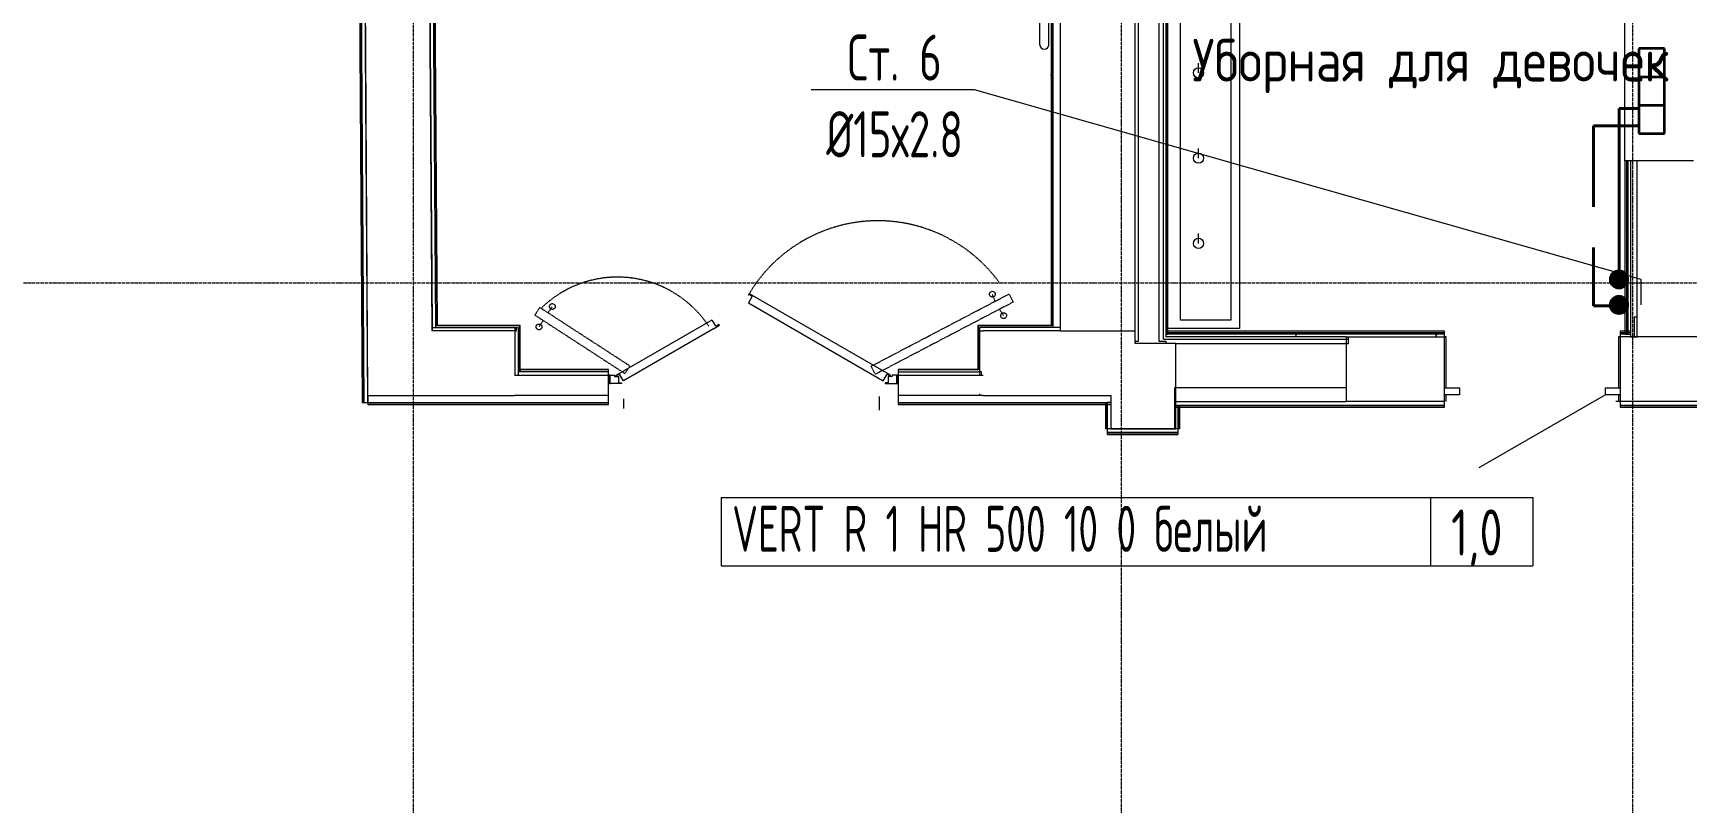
# Model space of a CAD drawing. Header units: millimetres. Extents: x -3929 to 624051, y 52832 to 514950.
# Drawn here: x 172427 to 182125, y 333822 to 338339 of the extents above; entities that cross this region are included whole.
import ezdxf
from ezdxf import colors
from ezdxf.entities.mleader import LeaderData, LeaderLine
from ezdxf.enums import TextEntityAlignment as Align
from ezdxf.math import Vec2, Vec3

# ---------------------------------------------------------------- set-up
doc = ezdxf.new("R2010")
doc.units = ezdxf.units.MM
for name, pattern in [('ADSK_Линия сетки', [25, 20, -2.5, 0, -2.5]), ('ADSK_Штриховая_ш2 п1', [3, 2, -1]), ('ADSK_Штриховая_ш3 п1_5', [4.5, 3, -1.5]), ('Hidden', [7.14375, 4.7625, -2.38125])]:
    doc.linetypes.add(name, pattern=pattern)
for name, color, linetype, lineweight in [('Двери', 7, 'Continuous', 9), ('Марки помещений', 7, 'Continuous', 20), ('ОВ-О-Оборудование', 32, 'Continuous', 35), ('ОВ-ТЕКСТ', 7, 'Continuous', 25), ('Оси', 253, 'Continuous', 9), ('Перекрытие', 7, 'Continuous', 18), ('Сантехника', 7, 'Continuous', 18), ('Стены внутренние', 7, 'Continuous', 18), ('Стены наружные', 7, 'Continuous', 18), ('Стены несущие', 7, 'Continuous', 30), ('Стены отделка', 7, 'Continuous', 30), ('Стены перегородки', 7, 'Continuous', 30), ('Стены штриховка', 7, 'Continuous', 9)]:
    doc.layers.add(name, color=color, linetype=linetype, lineweight=lineweight)
doc.layers.add('Линии', color=7, linetype='Continuous', lineweight=9, true_color=0x00a600)
for name, color, linetype in [('ПРИБОРЫ', 3, 'Continuous'), ('статистика приборов', 252, 'Continuous'), ('стояки', 7, 'Continuous')]:
    doc.layers.add(name, color=color, linetype=linetype)
doc.layers.add('т11.1', color=1, linetype='Continuous', true_color=0xff0000)
doc.layers.add('т21.1', color=5, linetype='Continuous', true_color=0x0000ff)
doc.styles.add('GOST Common_2', font='GOST_Common.ttf', dxfattribs={"width": 0.9, "height": 250})
doc.styles.add('СТИЛЬ', font='simplex.shx', dxfattribs={"width": 0.65})

# ---------------------------------------------------------------- blocks, each defined once
blk = doc.blocks.new('*U2933')
at = {"layer": 'ОВ-О-Оборудование', "color": 32, "ltscale": 0.1, "true_color": 0xcd6928}
for p, q in [((250, 75), (-250, 75)), ((-250, 75), (-250, -75)), ((-83.3, 75), (-83.3, -75)), ((83.3, 75), (83.3, -75)), ((250, -75), (250, 75)), ((-250, -75), (250, -75))]:
    blk.add_line(p, q, dxfattribs=at)
blk = doc.blocks.new('3 этаж')
at = {"layer": 'Двери', "color": 253, "lineweight": 0}
for p, q in [((367367.9, -73407.1), (367365.7, -73411)), ((367365.7, -73411), (367383, -73421)), ((368193.2, -73883.6), (367367.9, -73407.1)), ((367383, -73421), (367360.5, -73460)), ((367360.5, -73460), (368151.2, -73916.5)), ((366585.2, -73883.6), (367148.2, -73558.6)), ((367148.2, -73558.6), (367150.4, -73562.5)), ((367170.4, -73597.1), (367150.4, -73562.5)), ((367155.6, -73611.5), (367190.2, -73591.5)), ((367187.7, -73587.1), (367170.4, -73597.1)), ((367190.2, -73591.5), (367187.7, -73587.1)), ((367155.6, -73611.5), (366627.3, -73916.5)), ((366539.2, -73933.6), (366539.2, -73883.6)), ((366539.2, -73883.6), (366575.4, -73883.6)), ((366549.2, -73883.6), (366539.2, -73883.6)), ((366539.2, -73883.6), (366539.2, -73933.6)), ((366549.2, -73933.6), (366549.2, -73883.6)), ((366575.4, -73883.6), (366575.4, -73889.1)), ((366577.9, -73891.6), (366599.2, -73891.6)), ((366587.5, -73887.5), (366585.2, -73883.6)), ((366604.8, -73877.5), (366587.5, -73887.5)), ((366599.2, -73891.6), (366599.2, -73927.1)), ((366627.3, -73916.5), (366604.8, -73877.5)), ((368151.2, -73916.5), (368173.7, -73877.5)), ((368173.7, -73877.5), (368191, -73887.5)), ((368179.2, -73891.6), (368179.2, -73927.1)), ((368200.6, -73891.6), (368179.2, -73891.6)), ((368191, -73887.5), (368193.2, -73883.6)), ((368203.1, -73883.6), (368203.1, -73889.1)), ((368239.2, -73883.6), (368203.1, -73883.6)), ((368239.2, -73883.6), (368229.2, -73883.6)), ((368229.2, -73883.6), (368229.2, -73933.6)), ((368239.2, -73933.6), (368239.2, -73883.6)), ((368239.2, -73933.6), (368239.2, -73883.6)), ((366615.4, -73933.6), (366539.2, -73933.6)), ((366539.2, -73933.6), (366549.2, -73933.6)), ((366601.7, -73929.6), (366615.4, -73929.6)), ((366615.4, -73929.6), (366615.4, -73933.6)), ((368163.1, -73929.6), (368163.1, -73933.6)), ((368176.7, -73929.6), (368163.1, -73929.6)), ((368163.1, -73933.6), (368239.2, -73933.6)), ((368229.2, -73933.6), (368239.2, -73933.6)), ((371443, -73959.1), (371530, -73959.1)), ((371443, -73999.1), (371443, -73959.1)), ((371530, -73959.1), (371530, -73999.1)), ((372386, -73959.1), (372473, -73959.1)), ((372386, -73999.1), (372386, -73959.1)), ((372473, -73959.1), (372473, -73999.1)), ((371530, -73999.1), (371443, -73999.1)), ((372386, -73999.1), (371644.7, -74427.1)), ((372473, -73999.1), (372386, -73999.1))]:
    blk.add_line(p, q, dxfattribs=at)
for centre, radius, start, end in [((366577.9, -73889.1), 2.52, 180, 270), ((368200.6, -73889.1), 2.52, 270, 0), ((366601.7, -73927.1), 2.5, 180, 270), ((368176.7, -73927.1), 2.5, 270, 0)]:
    blk.add_arc(centre, radius, start, end, dxfattribs=at)
at = {"layer": 'Линии', "color": 253, "lineweight": 0}
for p, q in [((369069.4, -71945.4), (369069.4, -67973.9)), ((369123, -71945.4), (369123, -67973.9))]:
    blk.add_line(p, q, dxfattribs=at)
at = {"layer": 'Линии', "color": 253, "linetype": 'ADSK_Штриховая_ш3 п1_5', "lineweight": 0}
for p, q in [((368080.5, -73831.4), (368888.6, -73408)), ((368807.6, -73451), (368791.4, -73409)), ((368888.6, -73408), (368913.9, -73454.6)), ((366137, -73486.9), (366108.1, -73531.3)), ((366666, -73830.4), (366137, -73486.9)), ((366186, -73518.7), (366210.5, -73481)), ((368913.9, -73454.6), (368105.1, -73878.3)), ((368832, -73497.5), (368857.3, -73534.7)), ((366108.1, -73531.3), (366636.5, -73874.5)), ((366157.1, -73563.2), (366132.6, -73600.9)), ((366636.5, -73874.5), (366666, -73830.4)), ((368105.1, -73878.3), (368080.5, -73831.4)), ((366627.9, -74023.6), (366627.9, -74079.1)), ((368127.9, -74009.1), (368127.9, -74089.1))]:
    blk.add_line(p, q, dxfattribs=at)
for centre in [(368791.4, -73409), (366210.5, -73481), (366132.6, -73600.9), (368857.3, -73534.7)]:
    blk.add_circle(centre, 17, dxfattribs=at)
at = {"layer": 'Линии', "color": 253, "lineweight": 0}
blk.add_arc((369096.2, -71945.4), 26.8, 180, 0, dxfattribs=at)
at = {"layer": 'Линии', "color": 253, "linetype": 'ADSK_Штриховая_ш3 п1_5', "lineweight": 0}
for centre, radius, start, end in [((368120, -73858.2), 880, 36.2661, 149.85694), ((366592.9, -73949.7), 640.9, 33.38099, 133.81653)]:
    blk.add_arc(centre, radius, start, end, dxfattribs=at)
at = {"layer": 'Оси', "color": 253, "linetype": 'ADSK_Линия сетки', "lineweight": 0}
for p, q in [((365397.6, -89970), (365397.6, -42931)), ((369547.6, -89970), (369547.6, -65189.4)), ((372547.6, -89970), (372547.6, -65189.4)), ((351838.9, -73342.4), (418402.9, -73342.4))]:
    blk.add_line(p, q, dxfattribs=at)
at = {"layer": 'Перекрытие', "color": 253, "lineweight": 0}
for p, q in [((365493.3, -71759.4), (365503.2, -73301.6)), ((371453, -73659.1), (371443, -73659.1)), ((371453, -73959.1), (371453, -73659.1)), ((372463, -73659.1), (372463, -73959.1)), ((372473, -73659.1), (372463, -73659.1)), ((371453, -74039.1), (371453, -73999.1)), ((372473, -74039.1), (372446.4, -74039.1)), ((372463, -73999.1), (372463, -74039.1))]:
    blk.add_line(p, q, dxfattribs=at)
at = {"layer": 'Сантехника', "color": 253, "lineweight": 0}
for p, q in [((369895, -73560.7), (369895, -71660.7)), ((370190, -71660.7), (370190, -73560.7)), ((370240, -71610.7), (370240, -73610.7)), ((370000, -72110.7), (370000, -72053.7)), ((370000, -72610.7), (370000, -72553.7)), ((370000, -73110.7), (370000, -73053.7)), ((370190, -73560.7), (369895, -73560.7)), ((370240, -73610.7), (369820, -73610.7))]:
    blk.add_line(p, q, dxfattribs=at)
for centre in [(370000, -72110.7), (370000, -72610.7), (370000, -73110.7)]:
    blk.add_circle(centre, 30, dxfattribs=at)
at = {"layer": 'Стены внутренние', "color": 253, "lineweight": 0}
blk.add_line((372500, -72626.4), (372500, -71786.4), dxfattribs=at)
at = {"layer": 'Стены внутренние', "color": 253, "linetype": 'Continuous', "lineweight": 0}
for p, q in [((372533, -73047), (372531.5, -73044.3)), ((370217.6, -73654.3), (370214.8, -73659.1)), ((370340.8, -73644.1), (370339.6, -73646.1)), ((370575.4, -73644.1), (370566.7, -73659.1)), ((371396.6, -73644.1), (371388, -73659.1))]:
    blk.add_line(p, q, dxfattribs=at)
at = {"layer": 'Стены наружные', "color": 253, "lineweight": 0}
blk.add_line((369136, -72127.7), (369136, -72119.4), dxfattribs=at)
at = {"layer": 'Стены несущие', "color": 253, "lineweight": 0}
for p, q in [((365077.4, -66257.3), (365127.8, -74003.6)), ((365505.3, -73623.6), (365457.4, -66254.8)), ((369628, -73699.1), (369628, -66264.9)), ((369188, -69692.3), (369188, -73623.6)), ((372573, -73543.8), (372573, -72626.4)), ((372903, -72626.4), (372573, -72626.4)), ((372554.6, -73543.8), (372554.6, -73659.1)), ((372573, -73543.8), (372554.6, -73543.8)), ((365989.2, -73623.6), (365505.3, -73623.6)), ((369188, -73623.6), (368737.6, -73623.6)), ((369866.5, -73699.1), (369628, -73699.1)), ((369866.5, -74199.1), (369866.5, -73699.1)), ((370866.6, -73659.1), (371443, -73659.1)), ((370866.6, -73659.1), (370866.6, -74039.1)), ((371443, -73959.1), (371443, -73659.1)), ((372473, -73659.1), (372473, -73959.1)), ((372554.6, -73659.1), (372473, -73659.1)), ((365127.8, -74003.6), (365989.2, -74003.6)), ((368737.6, -74003.6), (369486.5, -74003.6)), ((369486.5, -74003.6), (369486.5, -74199.1)), ((371443, -74039.1), (370866.6, -74039.1)), ((371443, -74039.1), (371443, -73999.1)), ((372473, -73999.1), (372473, -74039.1)), ((372994.6, -74039.1), (372473, -74039.1)), ((369486.5, -74199.1), (369866.5, -74199.1))]:
    blk.add_line(p, q, dxfattribs=at)
at = {"layer": 'Стены отделка', "color": 253, "lineweight": 0}
for p, q in [((365128, -74043.6), (365077.4, -66257.3)), ((365457.7, -66304.9), (365505.3, -73603.6)), ((365477.7, -66304.9), (365525.3, -73603.6)), ((365537.2, -73591.6), (365489.8, -66316.9)), ((365054.9, -67719.4), (365096, -74043.8)), ((365108, -74043.7), (365066.9, -67719.4)), ((369136, -69692.3), (369136, -72119.4)), ((369148, -73603.6), (369148, -70416.4)), ((369648, -73684.1), (369648, -71552.3)), ((369768, -71562.3), (369768, -73684.1)), ((369808, -71562.3), (369808, -73659.1)), ((369820, -73644.1), (369820, -71577.3)), ((369136, -72119.4), (369148, -72119.4)), ((369148, -72127.7), (369136, -72127.7)), ((369136, -72127.7), (369136, -73591.6)), ((372500, -72626.4), (372500, -73644.1)), ((372573, -72626.4), (372500, -72626.4)), ((372533, -72626.4), (372533, -72627.4)), ((365505.3, -73603.6), (365525.3, -73603.5)), ((365505.3, -73603.6), (365505.3, -73623.6)), ((365505.3, -73603.6), (366010.3, -73603.6)), ((366020.3, -73591.6), (365537.2, -73591.6)), ((365990.3, -73603.6), (365990.3, -73883.6)), ((366000.3, -73623.6), (366000.3, -73603.6)), ((366010.3, -73603.6), (366010.3, -73883.6)), ((366022.3, -73851.6), (366022.3, -73593.6)), ((368706, -73593.6), (368706, -73851.6)), ((369136, -73591.6), (368708, -73591.6)), ((369188, -73603.6), (368718, -73603.6)), ((368718, -73883.6), (368718, -73603.6)), ((372573, -73660), (372573, -73543.8)), ((365989.2, -73623.6), (366000.3, -73623.6)), ((368718, -73623.6), (368737.6, -73623.6)), ((369628, -73684.1), (369648, -73684.1)), ((369768, -73684.1), (369808, -73684.1)), ((371443, -73626.1), (369808, -73626.1)), ((369808, -73644.1), (369820, -73644.1)), ((370866.6, -73659.1), (369808, -73659.1)), ((369808, -73684.1), (369808, -73699.1)), ((369866.5, -73699.1), (370879.1, -73699.1)), ((370879.1, -73699.1), (370879.1, -73659.1)), ((371443, -73659.1), (371443, -73626.1)), ((372533, -73626.1), (372473, -73626.1)), ((372473, -73626.1), (372473, -73659.1)), ((372500, -73644.1), (372533, -73644.1)), ((372533, -73644.1), (372533, -73660)), ((372533, -73660), (372573, -73660)), ((366010.3, -73862.6), (366022.3, -73862.6)), ((366022.3, -73863.6), (366010.3, -73863.6)), ((366539.2, -73851.6), (366022.3, -73851.6)), ((366022.3, -73862.6), (366022.3, -73863.6)), ((366539.2, -73883.6), (366539.2, -73851.6)), ((368239.2, -73851.6), (368239.2, -73883.6)), ((368706, -73851.6), (368239.2, -73851.6)), ((368728, -73863.6), (368708, -73863.6)), ((368728, -73883.6), (368728, -73863.6)), ((365096, -74043.8), (365128, -74043.6)), ((365128, -74003.6), (365128, -74055.6)), ((365128, -74055.6), (366539.2, -74055.6)), ((366539.2, -74055.6), (366539.2, -74003.6)), ((368239.2, -74003.6), (368239.2, -74055.6)), ((368239.2, -74055.6), (369486.5, -74055.6)), ((368737.6, -74003.6), (368718, -74003.6)), ((369454.5, -74043.6), (369454.5, -74199.1)), ((369486.5, -74043.6), (369466.5, -74043.6)), ((369466.5, -74231.1), (369466.5, -74043.6)), ((369859.1, -74039.1), (369859.1, -74199.1)), ((369859.1, -74059.1), (369866.5, -74059.1)), ((369866.5, -74071.1), (371443, -74071.1)), ((369879.1, -74059.1), (369879.1, -74231.1)), ((369891.1, -74199.1), (369891.1, -74059.1)), ((371443, -74071.1), (371443, -74039.1)), ((372473, -74039.1), (372473, -74071.1)), ((372473, -74071.1), (372994.6, -74071.1)), ((369891.1, -74199.1), (369454.5, -74199.1)), ((369466.5, -74219.1), (369879.1, -74219.1)), ((369466.5, -74231.1), (369879.1, -74231.1))]:
    blk.add_line(p, q, dxfattribs=at)
at = {"layer": 'Стены перегородки', "color": 253, "lineweight": 0}
for p, q in [((365989.2, -73883.6), (366539.2, -73883.6)), ((366539.2, -74003.6), (366539.2, -73883.6)), ((368239.2, -73883.6), (368239.2, -74003.6)), ((368239.2, -73883.6), (368738, -73883.6)), ((368718, -74003.6), (368718, -73993.6)), ((369859.1, -73959.1), (369859.1, -74039.1)), ((370866.6, -73959.1), (369859.1, -73959.1)), ((366539.2, -74003.6), (365989.2, -74003.6)), ((368718, -74003.6), (368239.2, -74003.6)), ((369859.1, -74039.1), (370866.6, -74039.1))]:
    blk.add_line(p, q, dxfattribs=at)
at = {"layer": 'Стены штриховка', "color": 253, "lineweight": 0}
for p, q in [((365535.2, -73591.6), (365487.8, -66314.9)), ((365056.9, -67719.4), (365098, -74043.8)), ((369138, -69692.3), (369138, -72119.4)), ((369795, -73672.1), (369795, -71549.3)), ((369814, -73644.1), (369814, -71577.3)), ((369138, -72127.7), (369138, -73593.6)), ((372509, -72626.4), (372509, -73644.1)), ((372518, -72626.4), (372518, -73644.1)), ((372533, -72627.4), (372533, -73644.1)), ((365535.2, -73591.6), (365525.2, -73591.6)), ((366022.3, -73593.6), (365525.2, -73593.6)), ((366020.3, -73862.6), (366020.3, -73591.6)), ((366022.3, -73591.6), (366020.3, -73591.6)), ((366022.3, -73593.6), (366022.3, -73591.6)), ((368708, -73591.6), (368706, -73591.6)), ((368706, -73591.6), (368706, -73593.6)), ((369138, -73593.6), (368706, -73593.6)), ((368708, -73591.6), (368708, -73853.6)), ((369188, -73623.6), (369628, -73623.6)), ((369795, -73672.1), (370879.1, -73672.1)), ((371443, -73635.1), (369808, -73635.1)), ((371443, -73644.1), (369820, -73644.1)), ((372533, -73635.1), (372473, -73635.1)), ((372500, -73644.1), (372473, -73644.1)), ((372994.6, -73659.1), (372554.6, -73659.1)), ((366539.2, -73853.6), (366022.3, -73853.6)), ((366022.3, -73853.6), (366022.3, -73862.6)), ((366539.2, -73863.6), (366022.3, -73863.6)), ((368708, -73853.6), (368239.2, -73853.6)), ((368239.2, -73863.6), (368708, -73863.6)), ((365128, -74043.6), (366539.2, -74043.6)), ((365128, -74053.6), (366539.2, -74053.6)), ((368239.2, -74043.6), (369466.5, -74043.6)), ((368239.2, -74053.6), (369486.5, -74053.6)), ((369456.5, -74043.6), (369456.5, -74199.1)), ((369866.5, -74059.1), (371443, -74059.1)), ((369866.5, -74069.1), (371443, -74069.1)), ((369889.1, -74199.1), (369889.1, -74059.1)), ((372473, -74059.1), (372994.6, -74059.1)), ((372473, -74069.1), (372994.6, -74069.1)), ((369466.5, -74229.1), (369879.1, -74229.1))]:
    blk.add_line(p, q, dxfattribs=at)
at = {"layer": 'Марки помещений', "color": 253, "lineweight": 0, "style": 'GOST Common_2', "width": 0.9}
blk.add_text('Уборная для девочек', height=250, dxfattribs=at).set_placement((369963.8, -72161.3))

msp = doc.modelspace()

# ---------------------------------------------------------------- hatches: boundary and pattern name
at = {"layer": 'т11.1', "lineweight": 40}
h = msp.add_hatch(color=256, dxfattribs=at)
h.dxf.hatch_style = 1
h.paths.add_polyline_path([(181776.738, 336893.35, 1), (181676.738, 336893.35, 1)])
at = {"layer": 'т21.1', "linetype": 'ADSK_Штриховая_ш2 п1', "lineweight": 40, "ltscale": 50}
h = msp.add_hatch(color=256, dxfattribs=at)
h.dxf.hatch_style = 1
h.paths.add_polyline_path([(181776.738, 336743.35, 1), (181676.738, 336743.35, 1)])

# ---------------------------------------------------------------- linework, layer by layer
at = {"layer": 'ПРИБОРЫ', "color": 7, "lineweight": 15}
for p, q in [((176462.382, 335613.129), (181222.002, 335613.129)), ((176462.382, 335613.129), (181222.002, 335613.129)), ((176462.382, 335613.129), (176462.382, 335213.129)), ((180622.002, 335613.129), (180622.002, 335213.129)), ((181222.002, 335613.129), (181222.002, 335213.129)), ((176462.382, 335213.129), (181222.002, 335213.129))]:
    msp.add_line(p, q, dxfattribs=at)
at = {"layer": 'т11.1', "lineweight": 40}
for p, q in [((181726.738, 337895.112), (181726.738, 336893.35)), ((181842.857, 337895.112), (181726.738, 337895.112))]:
    msp.add_line(p, q, dxfattribs=at)
msp.add_circle((181726.738, 336893.35), 50, dxfattribs=at)
at = {"layer": 'т21.1', "linetype": 'Hidden', "lineweight": 40, "ltscale": 100}
for p, q in [((181576.738, 337794.688), (181576.738, 336738.945)), ((181842.857, 337794.688), (181576.738, 337794.688)), ((181576.738, 336738.673), (181726.738, 336738.673))]:
    msp.add_line(p, q, dxfattribs=at)
at = {"layer": 'т21.1', "lineweight": 40, "ltscale": 50}
msp.add_circle((181726.738, 336743.35), 50, dxfattribs=at)

# ---------------------------------------------------------------- block references
at = {"layer": 'ОВ-О-Оборудование', "ltscale": 10, "rotation": 90}
msp.add_blockref('*U2933', (181917.857, 337998.601), dxfattribs=at)
at = {"layer": 'стояки', "color": 5, "lineweight": 40}
msp.add_blockref('3 этаж', (-190738.98, 410215.433), dxfattribs=at)

# ---------------------------------------------------------------- texts
at = {"layer": 'статистика приборов', "color": 7, "style": 'СТИЛЬ', "width": 0.6}
msp.add_text('VERT R 1 HR 500 10 0 белый ', height=270, dxfattribs=at).set_placement((176526.244, 335294.982))
at = {"layer": 'статистика приборов', "color": 7, "style": 'СТИЛЬ', "width": 0.7}
msp.add_text('1,0', height=270, dxfattribs=at).set_placement((180893.068, 335273.58), align=Align.CENTER)

# ---------------------------------------------------------------- leaders
at = {"layer": 'ОВ-ТЕКСТ', "color": 7}
ml = msp.add_multileader_mtext('Standard', dxfattribs=at)
ml.set_content('\\A1;Ст. 6^J%%C15х2.8 ', color=7, style='СТИЛЬ')
ml.set_leader_properties(color=7, lineweight=18)
ml.build(insert=Vec2(0, 0))
ml.multileader.update_dxf_attribs({"text_left_attachment_type": 6, "text_right_attachment_type": 6, "dogleg_length": 0.36, "arrow_head_size": 0.126})
ctx = ml.context
ctx.base_point, ctx.char_height, ctx.arrow_head_size, ctx.landing_gap_size, ctx.plane_origin = Vec3(177010.713, 338005.692), 270, 0.126, 0.063, Vec3(185359.901, 334460.633)
ctx.left_attachment, ctx.right_attachment, ctx.text_align_type = 6, 6, 1
notes = []
notes.append((ctx, [(1, (1, 1, 0), (177947.091, 338005.692), (-1, 0), 0.252, [(0, [(181855.951, 336743.35), (181855.951, 336893.35)], 0, [])])]))
ctx.mtext.insert, ctx.mtext.width, ctx.mtext.alignment, ctx.mtext.flow_direction = Vec3(177478.776, 338329.692), 1404.14984, 2, 5
for ctx, leaders in notes:
    for number, flags, end, landing, length, lines in leaders:
        leader = LeaderData()
        leader.index, (leader.has_last_leader_line, leader.has_dogleg_vector, leader.attachment_direction) = number, flags
        leader.last_leader_point, leader.dogleg_vector, leader.dogleg_length = Vec3(end), Vec3(landing), length
        for number, points, colour, breaks in lines:
            line = LeaderLine()
            line.index, line.vertices, line.color, line.breaks = number, Vec3.list(points), colors.encode_raw_color(colour), breaks
            leader.lines.append(line)
        ctx.leaders.append(leader)

doc.saveas('drawing.dxf')
